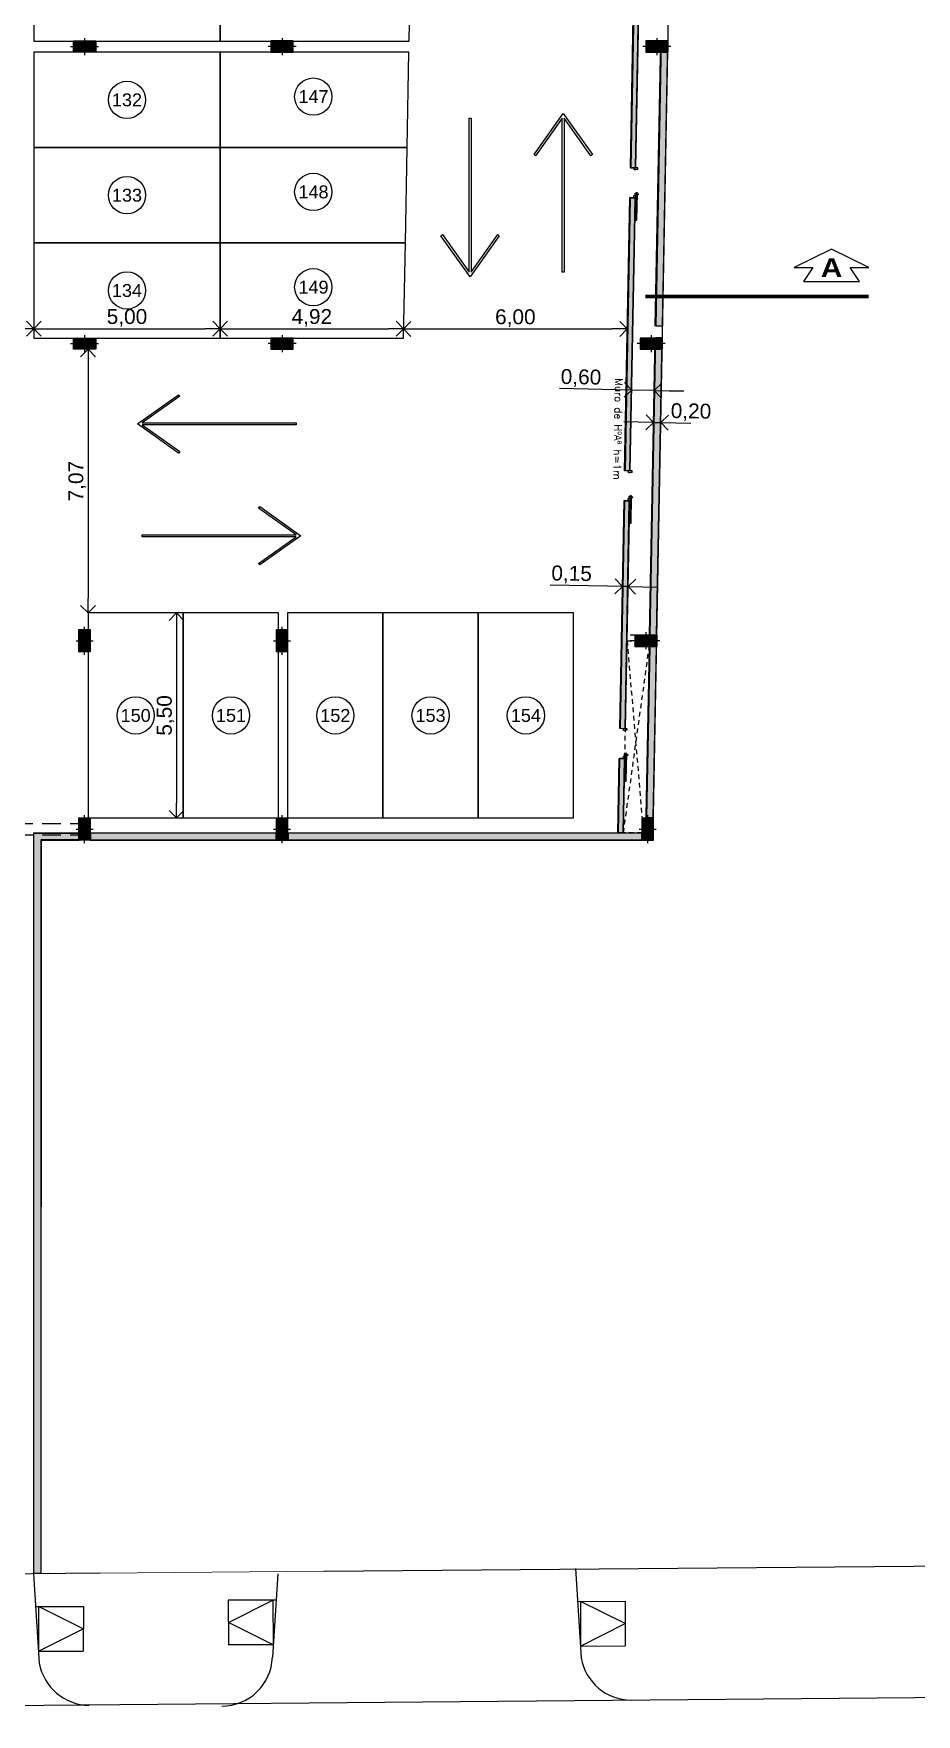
# Model space of a CAD drawing. Extents: x 306 to 2240, y 18 to 779.
# Drawn here: x 1302.8 to 1326.49, y 326.47 to 371.57 of the extents above; entities that cross this region are included whole.
import ezdxf
from ezdxf.enums import TextEntityAlignment as Align

# ---------------------------------------------------------------- set-up
doc = ezdxf.new("R2010")
doc.units = 0
doc.header["$MEASUREMENT"] = 0
doc.header["$PDMODE"] = 3
for name, pattern in [('15', [4, 3, -1]), ('DASHED', [0.75, 0.5, -0.25]), ('HIDDEN2', [0.1875, 0.125, -0.0625])]:
    doc.linetypes.add(name, pattern=pattern)
for name, color, linetype in [('0603', 1, 'Continuous'), ('0604', 7, 'Continuous'), ('1', 1, 'Continuous'), ('1005', 3, '15'), ('Aberturas', 2, 'Continuous'), ('COTAS', 2, 'Continuous'), ('est estructura', 5, 'Continuous'), ('ESTACIONAMIENTO', 1, 'Continuous'), ('Estructura Color', 90, 'Continuous'), ('Estructura Textura', 1, 'Continuous'), ('Linea de Est', 2, 'Continuous'), ('Línea de Corte', 2, 'Continuous'), ('MAMPOSTERIA', 6, 'Continuous'), ('P1-Pisos', 1, 'Continuous'), ('PILARES SUBSUELO', 6, 'Continuous'), ('Piso', 1, 'Continuous'), ('Proyeccion', 1, 'Continuous')]:
    doc.layers.add(name, color=color, linetype=linetype)
doc.styles.add('arial', font='arial.ttf')
doc.styles.add('Arial Black', font='')
doc.styles.get("Standard").update_dxf_attribs({"font": 'arial.ttf'})
doc.styles.add('STYLE1', font='romans.shx')
doc.styles.get('Arial Black').set_extended_font_data('Arial Black')
doc.dimstyles.new('Cota 200', dxfattribs={"dimtxt": 0.4, "dimasz": 0.4, "dimexe": 1.25, "dimexo": 0.625, "dimgap": 0.05, "dimtad": 1, "dimzin": 1, "dimtxsty": 'arial', "dimblk": 'OPEN90', "dimcen": 0, "dimse1": 1, "dimse2": 1, "dimclrd": 1, "dimclrt": 2, "dimadec": 0, "dimazin": 0, "dimtfac": 1, "dimtix": 1, "dimtmove": 0, "dimatfit": 3, "dimldrblk": 'OPEN90', "dimfxl": 1, "dimarcsym": 0})

# ---------------------------------------------------------------- blocks, each defined once
blk = doc.blocks.new('_Open90')
at = {"color": 0, "linetype": 'ByBlock', "lineweight": -2}
for p, q in [((0, 0), (-1, 0)), ((-0.5, 0.5), (0, 0)), ((0, 0), (-0.5, -0.5))]:
    blk.add_line(p, q, dxfattribs=at)
blk = doc.blocks.new('*D200')
at = {"layer": 'COTAS', "color": 1, "linetype": 'Continuous', "lineweight": -2, "transparency": 16777216}
blk.add_line((1302.403, 363.653), (1296.703, 363.653), dxfattribs=at)
at = {"layer": 'Defpoints', "color": 0, "transparency": 16777216}
for p in [(1296.303, 363.653), (1296.303, 363.4), (1302.803, 363.4)]:
    blk.add_point(p, dxfattribs=at)
at = {"layer": 'COTAS', "color": 1, "lineweight": -2, "transparency": 16777216, "xscale": 0.4, "yscale": 0.4, "zscale": 0.4, "rotation": 180}
blk.add_blockref('_Open90', (1296.303, 363.653), dxfattribs=at)
at = {"layer": 'COTAS', "color": 1, "lineweight": -2, "transparency": 16777216, "xscale": 0.4, "yscale": 0.4, "zscale": 0.4}
blk.add_blockref('_Open90', (1302.803, 363.653), dxfattribs=at)
at = {"layer": 'COTAS', "color": 2, "transparency": 16777216, "insert": (1299.553, 363.943), "char_height": 0.4, "attachment_point": 5, "style": 'arial'}
blk.add_mtext('6,50', dxfattribs=at)
blk = doc.blocks.new('*D195')
at = {"layer": 'COTAS', "color": 1, "linetype": 'Continuous', "lineweight": -2, "transparency": 16777216}
blk.add_line((1303.203, 363.653), (1307.403, 363.653), dxfattribs=at)
at = {"layer": 'Defpoints', "color": 0, "transparency": 16777216}
for p in [(1307.803, 363.653), (1302.803, 363.4), (1307.803, 363.4)]:
    blk.add_point(p, dxfattribs=at)
at = {"layer": 'COTAS', "color": 1, "lineweight": -2, "transparency": 16777216, "xscale": 0.4, "yscale": 0.4, "zscale": 0.4, "rotation": 180}
blk.add_blockref('_Open90', (1302.803, 363.653), dxfattribs=at)
at = {"layer": 'COTAS', "color": 1, "lineweight": -2, "transparency": 16777216, "xscale": 0.4, "yscale": 0.4, "zscale": 0.4}
blk.add_blockref('_Open90', (1307.803, 363.653), dxfattribs=at)
at = {"layer": 'COTAS', "color": 2, "transparency": 16777216, "insert": (1305.303, 363.943), "char_height": 0.4, "attachment_point": 5, "style": 'arial'}
blk.add_mtext('5,00', dxfattribs=at)
blk = doc.blocks.new('*D227')
at = {"layer": 'COTAS', "color": 1, "lineweight": -2, "transparency": 16777216}
blk.add_line((1306.631, 355.626), (1306.631, 350.926), dxfattribs=at)
at = {"layer": 'Defpoints', "color": 0, "transparency": 16777216}
for p in [(1306.815, 356.026, 0), (1306.631, 350.526), (1306.815, 350.526, 0)]:
    blk.add_point(p, dxfattribs=at)
at = {"layer": 'COTAS', "color": 1, "lineweight": -2, "transparency": 16777216, "xscale": 0.4, "yscale": 0.4, "zscale": 0.4}
for p, rotation in [((1306.631, 356.026), 90), ((1306.631, 350.526), 270)]:
    blk.add_blockref('_Open90', p, dxfattribs=dict(at, rotation=rotation))
at = {"layer": 'COTAS', "color": 2, "transparency": 16777216, "insert": (1306.341, 353.276), "char_height": 0.4, "attachment_point": 5, "rotation": 90, "style": 'arial'}
blk.add_mtext('5,50', dxfattribs=at)
blk = doc.blocks.new('*D228')
at = {"layer": 'COTAS', "color": 1, "lineweight": -2, "transparency": 16777216}
for p, q in [((1318.201, 356.745), (1316.659, 356.774)), ((1318.751, 356.735), (1318.601, 356.738)), ((1319.151, 356.727), (1319.551, 356.72))]:
    blk.add_line(p, q, dxfattribs=at)
at = {"layer": 'Defpoints', "color": 0, "transparency": 16777216}
for p in [(1318.876, 363.405), (1318.751, 356.735), (1318.592, 356.295, 0)]:
    blk.add_point(p, dxfattribs=at)
at = {"layer": 'COTAS', "color": 1, "lineweight": -2, "transparency": 16777216, "xscale": 0.4, "yscale": 0.4, "zscale": 0.4}
for p, rotation in [((1318.601, 356.738), 358.9236516940146), ((1318.751, 356.735), 178.9236516940146)]:
    blk.add_blockref('_Open90', p, dxfattribs=dict(at, rotation=rotation))
at = {"layer": 'COTAS', "color": 2, "transparency": 16777216, "insert": (1317.235, 357.054), "char_height": 0.4, "attachment_point": 5, "rotation": 358.9237, "style": 'arial'}
blk.add_mtext('0,15', dxfattribs=at)
blk = doc.blocks.new('*D229')
at = {"layer": 'COTAS', "color": 1, "lineweight": -2, "transparency": 16777216}
blk.add_line((1304.258, 362.7), (1304.258, 356.426), dxfattribs=at)
at = {"layer": 'Defpoints', "color": 0, "transparency": 16777216}
for p in [(1304.465, 363.1, 0), (1304.258, 356.026), (1304.465, 356.026, 0)]:
    blk.add_point(p, dxfattribs=at)
at = {"layer": 'COTAS', "color": 1, "lineweight": -2, "transparency": 16777216, "xscale": 0.4, "yscale": 0.4, "zscale": 0.4}
for p, rotation in [((1304.258, 363.1), 90), ((1304.258, 356.026), 270)]:
    blk.add_blockref('_Open90', p, dxfattribs=dict(at, rotation=rotation))
at = {"layer": 'COTAS', "color": 2, "transparency": 16777216, "insert": (1303.968, 359.563), "char_height": 0.4, "attachment_point": 5, "rotation": 90, "style": 'arial'}
blk.add_mtext('7,07', dxfattribs=at)
blk = doc.blocks.new('*D188')
at = {"layer": 'COTAS', "color": 1, "linetype": 'Continuous', "lineweight": -2, "transparency": 16777216}
blk.add_line((1313.125, 363.646), (1318.326, 363.646), dxfattribs=at)
at = {"layer": 'Defpoints', "color": 0, "transparency": 16777216}
for p in [(1318.726, 363.646), (1312.725, 363.4), (1318.726, 363.4)]:
    blk.add_point(p, dxfattribs=at)
at = {"layer": 'COTAS', "color": 1, "lineweight": -2, "transparency": 16777216, "xscale": 0.4, "yscale": 0.4, "zscale": 0.4, "rotation": 180}
blk.add_blockref('_Open90', (1312.725, 363.646), dxfattribs=at)
at = {"layer": 'COTAS', "color": 1, "lineweight": -2, "transparency": 16777216, "xscale": 0.4, "yscale": 0.4, "zscale": 0.4}
blk.add_blockref('_Open90', (1318.726, 363.646), dxfattribs=at)
at = {"layer": 'COTAS', "color": 2, "transparency": 16777216, "insert": (1315.725, 363.936), "char_height": 0.4, "attachment_point": 5, "style": 'arial'}
blk.add_mtext('6,00', dxfattribs=at)
blk = doc.blocks.new('*D231')
at = {"layer": 'COTAS', "color": 1, "linetype": 'Continuous', "lineweight": -2, "transparency": 16777216}
blk.add_line((1308.203, 363.653), (1312.325, 363.653), dxfattribs=at)
at = {"layer": 'Defpoints', "color": 0, "transparency": 16777216}
for p in [(1312.725, 363.653), (1307.803, 363.4), (1312.725, 363.4)]:
    blk.add_point(p, dxfattribs=at)
at = {"layer": 'COTAS', "color": 1, "lineweight": -2, "transparency": 16777216, "xscale": 0.4, "yscale": 0.4, "zscale": 0.4, "rotation": 180}
blk.add_blockref('_Open90', (1307.803, 363.653), dxfattribs=at)
at = {"layer": 'COTAS', "color": 1, "lineweight": -2, "transparency": 16777216, "xscale": 0.4, "yscale": 0.4, "zscale": 0.4}
blk.add_blockref('_Open90', (1312.725, 363.653), dxfattribs=at)
at = {"layer": 'COTAS', "color": 2, "transparency": 16777216, "insert": (1310.264, 363.943), "char_height": 0.4, "attachment_point": 5, "style": 'arial'}
blk.add_mtext('4,92', dxfattribs=at)
blk = doc.blocks.new('*D232')
at = {"layer": 'COTAS', "color": 1, "linetype": 'Continuous', "lineweight": -2, "transparency": 16777216}
for p, q in [((1318.45, 362.016), (1316.912, 362.045)), ((1319.45, 361.997), (1318.85, 362.008)), ((1319.85, 361.99), (1320.25, 361.982))]:
    blk.add_line(p, q, dxfattribs=at)
at = {"layer": 'Defpoints', "color": 0, "transparency": 16777216}
for p in [(1318.876, 363.405), (1319.476, 363.393, 0), (1319.45, 361.997)]:
    blk.add_point(p, dxfattribs=at)
at = {"layer": 'COTAS', "color": 1, "lineweight": -2, "transparency": 16777216, "xscale": 0.4, "yscale": 0.4, "zscale": 0.4}
for p, rotation in [((1318.85, 362.008), 358.9236431371184), ((1319.45, 361.997), 178.9236431371183)]:
    blk.add_blockref('_Open90', p, dxfattribs=dict(at, rotation=rotation))
at = {"layer": 'COTAS', "color": 2, "transparency": 16777216, "insert": (1317.487, 362.325), "char_height": 0.4, "attachment_point": 5, "rotation": 358.9236, "style": 'arial'}
blk.add_mtext('0,60', dxfattribs=at)
blk = doc.blocks.new('*D233')
at = {"layer": 'COTAS', "color": 1, "linetype": 'Continuous', "lineweight": -2, "transparency": 16777216}
for p, q in [((1319.034, 361.146), (1318.634, 361.153)), ((1319.434, 361.138), (1319.634, 361.134)), ((1320.033, 361.127), (1320.433, 361.119))]:
    blk.add_line(p, q, dxfattribs=at)
at = {"layer": 'Defpoints', "color": 0, "transparency": 16777216}
for p in [(1319.476, 363.393, 0), (1319.65, 362.004, 0), (1319.634, 361.134)]:
    blk.add_point(p, dxfattribs=at)
at = {"layer": 'COTAS', "color": 1, "lineweight": -2, "transparency": 16777216, "xscale": 0.4, "yscale": 0.4, "zscale": 0.4}
for p, rotation in [((1319.434, 361.138), 358.923643137116), ((1319.634, 361.134), 178.9236431371159)]:
    blk.add_blockref('_Open90', p, dxfattribs=dict(at, rotation=rotation))
at = {"layer": 'COTAS', "color": 2, "transparency": 16777216, "insert": (1320.439, 361.41), "char_height": 0.4, "attachment_point": 5, "rotation": 358.9236, "style": 'arial'}
blk.add_mtext('0,20', dxfattribs=at)
blk = doc.blocks.new('Pilar 30x60')
at = {"layer": 'Estructura Color'}
h = blk.add_hatch(color=256, dxfattribs=at)
h.dxf.hatch_style = 1
h.paths.add_polyline_path([(-0.59, -0.14), (-0.59, 0.14), (-0.01, 0.14), (-0.01, -0.14)])
at = {"layer": 'Estructura Textura'}
h = blk.add_hatch(dxfattribs=at)
h.set_pattern_fill('_USER', color=256, scale=0.025, angle=45, pattern_type=0)
h.set_pattern_definition([(45, (0, 0), (-0.0176777, 0.0176777), [])])
h.paths.add_polyline_path([(-0.6, -0.15), (-0.6, 0.15), (0, 0.15), (0, -0.15)])
at = {"layer": 'Estructura Color'}
blk.add_lwpolyline([(-0.59, -0.14), (-0.59, 0.14), (-0.01, 0.14), (-0.01, -0.14)], close=True, dxfattribs=at)
at = {"layer": 'PILARES SUBSUELO', "color": 1}
for p, q in [((-0.677, 0), (0.077, 0)), ((-0.3, 0.227), (-0.3, -0.227))]:
    blk.add_line(p, q, dxfattribs=at)
at = {"layer": 'PILARES SUBSUELO'}
blk.add_lwpolyline([(-0.6, -0.15), (-0.6, 0.15), (0, 0.15), (0, -0.15)], close=True, dxfattribs=at)
blk = doc.blocks.new('Var Linea Corte D')
at = {"layer": 'Línea de Corte'}
blk.add_lwpolyline([(2.875, 0.199), (2.75, 0.386), (3, 0.386), (2.5, 0.636), (2, 0.386), (2.25, 0.386), (2.125, 0.199)], close=True, dxfattribs=at)
at = {"layer": 'Línea de Corte', "linetype": 'ByBlock', "const_width": 0.05}
blk.add_lwpolyline([(3, 0), (0, 0)], dxfattribs=at)
at = {"layer": 'Línea de Corte', "color": 0, "style": 'Arial Black'}
blk.add_attdef('A', text='', height=0.25, dxfattribs=at).set_placement((2.5, 0.386), align=Align.MIDDLE)
blk = doc.blocks.new('PtC05x070 L')
for p, q in [((0.05, 0.05), (0, 0.05)), ((0.05, 0), (0, 0)), ((0.05, 0), (0.05, 0.05)), ((0.75, 0), (0.75, 0.05)), ((0.75, 0.05), (0.8, 0.05)), ((0.135, -0.005), (-0.605, -0.005)), ((-0.605, -0.005), (-0.605, -0.05)), ((-0.605, -0.05), (0.135, -0.05)), ((0.135, -0.05), (0.135, -0.005)), ((0.76, 0), (0.75, 0)), ((0.76, -0.05), (0.76, 0)), ((0.76, -0.05), (0.8, -0.05)), ((0.8, -0.05), (0.8, 0))]:
    blk.add_line(p, q)
at = {"color": 1}
for p, q in [((0.05, -0.005), (0.05, 0)), ((0.092, 0), (0.092, 0.025)), ((0.102, 0), (0.102, 0.025)), ((0.083, 0), (0.083, -0.005)), ((0.108, 0), (0.083, 0)), ((0.083, -0.055), (0.083, -0.05)), ((0.108, -0.055), (0.083, -0.055)), ((0.092, -0.055), (0.092, -0.08)), ((0.102, -0.055), (0.102, -0.08)), ((0.108, -0.005), (0.108, 0)), ((0.108, -0.05), (0.108, -0.055))]:
    blk.add_line(p, q, dxfattribs=at)
for centre, start, end in [((0.097, 0.025), 0, 180), ((0.097, -0.08), 180, 0)]:
    blk.add_arc(centre, 0.005, start, end, dxfattribs=at)

msp = doc.modelspace()

# ---------------------------------------------------------------- hatches: boundary and pattern name
at = {"layer": 'Estructura Color'}
h = msp.add_hatch(color=256, dxfattribs=at)
h.dxf.hatch_style = 1
h.paths.add_polyline_path([(1319.086, 375.129), (1318.956, 375.131), (1318.822, 367.979), (1318.952, 367.978)])
h = msp.add_hatch(color=256, dxfattribs=at)
h.dxf.hatch_style = 1
h.paths.add_polyline_path([(1319.816, 371.382), (1319.636, 371.378), (1319.492, 363.726), (1319.672, 363.73)])
h = msp.add_hatch(color=256, dxfattribs=at)
h.dxf.hatch_style = 1
h.paths.add_polyline_path([(1318.669, 359.849), (1318.799, 359.847), (1318.937, 367.158), (1318.807, 367.16)])
h = msp.add_hatch(color=256, dxfattribs=at)
h.dxf.hatch_style = 1
h.paths.add_polyline_path([(1319.666, 363.41), (1319.486, 363.406), (1319.336, 355.436), (1319.517, 355.44)])
h = msp.add_hatch(color=256, dxfattribs=at)
h.dxf.hatch_style = 1
h.paths.add_polyline_path([(1318.784, 359.027), (1318.654, 359.029), (1318.539, 352.933), (1318.669, 352.93)])
h = msp.add_hatch(color=256, dxfattribs=at)
h.dxf.hatch_style = 1
h.paths.add_polyline_path([(1319.424, 350.534), (1319.511, 355.12), (1319.33, 355.12), (1319.244, 350.534)])
h = msp.add_hatch(color=256, dxfattribs=at)
h.dxf.hatch_style = 1
h.paths.add_polyline_path([(1318.654, 352.111), (1318.524, 352.112), (1318.487, 350.136), (1318.617, 350.136)])
h = msp.add_hatch(color=256, dxfattribs=at)
h.dxf.hatch_style = 1
h.paths.add_polyline_path([(1302.807, 350.116), (1304.005, 350.116), (1304.005, 349.936), (1302.989, 349.936), (1302.987, 330.258), (1302.804, 330.257)])
h = msp.add_hatch(color=256, dxfattribs=at)
h.dxf.hatch_style = 1
h.paths.add_polyline_path([(1309.305, 350.116), (1304.325, 350.116), (1304.325, 349.936), (1309.305, 349.936)])
h = msp.add_hatch(color=256, dxfattribs=at)
h.dxf.hatch_style = 1
h.paths.add_polyline_path([(1319.117, 350.116), (1309.625, 350.116), (1309.625, 349.936), (1319.117, 349.936)])

# ---------------------------------------------------------------- linework, layer by layer
at = {"layer": '0603', "linetype": 'Continuous'}
for p, q in [((1304.571, 330.262), (1296.297, 330.19, 0)), ((1302.797, 330.248, 0), (1302.948, 327.851, 0)), ((1309.351, 330.248, 0), (1309.204, 328.009, 0)), ((1310.596, 330.314), (1333.982, 330.516)), ((1317.34, 330.386, 0), (1317.491, 327.989, 0)), ((1380.6, 327.382), (1303.079, 326.712)), ((1303.079, 326.712), (1275.444, 326.473))]:
    msp.add_line(p, q, dxfattribs=at)
for centre, radius, start, end in [((1307.85, 328.052, 0), 1.355, 269.8246, 358.1617), ((1318.847, 328.233, 0), 1.378, 190.2115, 269.4229), ((1304.304, 328.095, 0), 1.378, 190.2115, 269.4229)]:
    msp.add_arc(centre, radius, start, end, dxfattribs=at)
at = {"layer": '1005', "color": 2, "linetype": 'DASHED'}
for p, q in [((1295.525, 350.376, 0), (1304.015, 350.376)), ((1295.525, 350.076, 0), (1304.015, 350.076))]:
    msp.add_line(p, q, dxfattribs=at)
at = {"layer": 'est estructura'}
for p, q in [((1319.427, 350.126, 0), (1320.558, 410.352, 0)), ((1318.812, 367.97, 0), (1318.947, 375.142)), ((1318.962, 367.967, 0), (1319.096, 375.139)), ((1319.482, 363.72, 0), (1319.626, 371.392, 0)), ((1318.812, 367.97, 0), (1318.962, 367.967, 0)), ((1318.659, 359.839), (1318.797, 367.17, 0)), ((1318.947, 367.167, 0), (1318.797, 367.17, 0)), ((1318.809, 359.836), (1318.947, 367.167, 0)), ((1319.326, 355.43, 0), (1319.476, 363.42, 0)), ((1318.809, 359.836, 0), (1318.659, 359.839, 0)), ((1318.529, 352.923, 0), (1318.644, 359.039)), ((1318.794, 359.037, 0), (1318.644, 359.039, 0)), ((1318.679, 352.92, 0), (1318.794, 359.037)), ((1319.227, 350.129, 0), (1319.321, 355.13, 0)), ((1318.679, 352.92, 0), (1318.529, 352.923, 0)), ((1318.477, 350.126), (1318.514, 352.123, 0)), ((1318.664, 352.12, 0), (1318.514, 352.123, 0)), ((1318.627, 350.126), (1318.664, 352.12, 0)), ((1302.797, 350.125, 0), (1302.794, 330.246, 0)), ((1302.797, 350.126), (1304.015, 350.126)), ((1304.315, 350.126, 0), (1319.427, 350.126, 0)), ((1302.997, 349.926), (1302.994, 330.246)), ((1302.997, 349.926), (1304.015, 349.926)), ((1304.315, 349.926, 0), (1319.427, 349.926, 0)), ((1303.194, 330.25, 0), (1302.794, 330.246, 0))]:
    msp.add_line(p, q, dxfattribs=at)
at = {"layer": 'ESTACIONAMIENTO'}
for points in [[(1307.803, 371.372), (1307.803, 373.929), (1302.803, 373.929), (1302.803, 371.372)], [(1312.875, 371.372), (1312.923, 373.929), (1307.803, 373.929), (1307.803, 371.372)], [(1307.803, 368.515), (1307.803, 371.072), (1302.803, 371.072), (1302.803, 368.515)], [(1312.821, 368.515), (1312.869, 371.072), (1307.803, 371.072), (1307.803, 368.515)], [(1307.803, 365.957), (1307.803, 368.515), (1302.803, 368.515), (1302.803, 365.957)], [(1312.773, 365.957), (1312.821, 368.515), (1307.803, 368.515), (1307.803, 365.957)], [(1307.803, 363.4), (1307.803, 365.957), (1302.803, 365.957), (1302.803, 363.4)], [(1312.725, 363.4), (1312.773, 365.957), (1307.803, 365.957), (1307.803, 363.4)]]:
    msp.add_lwpolyline(points, close=True, dxfattribs=at)
at = {"layer": 'ESTACIONAMIENTO', "elevation": 0}
for points in [[(1306.815, 350.526), (1306.815, 356.026), (1304.258, 356.026), (1304.258, 350.526)], [(1306.815, 350.526), (1309.373, 350.526), (1309.373, 356.026), (1306.815, 356.026)], [(1309.615, 350.526), (1312.173, 350.526), (1312.173, 356.026), (1309.615, 356.026)], [(1312.173, 350.526), (1314.73, 350.526), (1314.73, 356.026), (1312.173, 356.026)], [(1314.73, 350.526), (1317.287, 350.526), (1317.287, 356.026), (1314.73, 356.026)]]:
    msp.add_lwpolyline(points, close=True, dxfattribs=at)
at = {"layer": 'Estructura Color'}
for points in [[(1318.956, 375.131), (1318.822, 367.979), (1318.952, 367.978), (1319.086, 375.129)], [(1319.816, 371.382), (1319.636, 371.378), (1319.492, 363.726), (1319.672, 363.73)], [(1318.799, 359.847), (1318.937, 367.158), (1318.807, 367.16), (1318.669, 359.849)], [(1319.666, 363.41), (1319.486, 363.406), (1319.336, 355.436), (1319.517, 355.44)], [(1318.654, 359.029), (1318.539, 352.933), (1318.669, 352.93), (1318.784, 359.027)], [(1319.424, 350.534), (1319.511, 355.12), (1319.33, 355.12), (1319.244, 350.534)], [(1318.654, 352.111), (1318.524, 352.112), (1318.487, 350.136), (1318.617, 350.136)], [(1302.807, 350.116), (1304.005, 350.116), (1304.005, 349.936), (1302.989, 349.936), (1302.987, 330.258), (1302.804, 330.257)], [(1309.305, 350.116), (1304.325, 350.116), (1304.325, 349.936), (1309.305, 349.936)], [(1319.117, 350.116), (1309.625, 350.116), (1309.625, 349.936), (1319.117, 349.936)]]:
    msp.add_lwpolyline(points, close=True, dxfattribs=at)
at = {"layer": 'Linea de Est', "color": 1}
for centre in [(1305.303, 369.793), (1310.303, 369.881), (1310.303, 369.881), (1305.303, 367.236), (1310.303, 367.324), (1310.303, 367.324), (1305.303, 364.679), (1310.303, 364.767), (1310.303, 364.767), (1305.537, 353.276, 0), (1308.094, 353.276, 0), (1310.894, 353.276, 0), (1313.451, 353.276, 0), (1316.008, 353.276, 0)]:
    msp.add_circle(centre, 0.5, dxfattribs=at)
at = {"layer": 'MAMPOSTERIA', "color": 253, "lineweight": 0}
msp.add_line((1310.584, 330.32), (1304.585, 330.262), dxfattribs=at)
at = {"layer": 'P1-Pisos'}
for p, q in [((1302.932, 329.365, 0), (1302.928, 328.165, 0)), ((1304.13, 328.77, 0), (1302.932, 329.365, 0)), ((1308.023, 328.94, 0), (1309.221, 329.535, 0)), ((1309.221, 329.535, 0), (1309.225, 328.335, 0)), ((1317.475, 329.503, 0), (1317.471, 328.303, 0)), ((1318.673, 328.908, 0), (1317.475, 329.503, 0)), ((1302.928, 328.165, 0), (1304.13, 328.77, 0)), ((1309.225, 328.335, 0), (1308.023, 328.94, 0)), ((1317.471, 328.303, 0), (1318.673, 328.908, 0))]:
    msp.add_line(p, q, dxfattribs=at)
at = {"layer": 'Piso', "elevation": 0}
for points in [[(1316.268, 368.295), (1316.227, 368.324), (1317.011, 369.426), (1317.794, 368.324), (1317.754, 368.295), (1317.036, 369.305), (1317.036, 365.167), (1316.986, 365.167), (1316.986, 369.305), (1316.268, 368.295)], [(1315.254, 366.177), (1315.294, 366.148), (1314.511, 365.045), (1313.727, 366.148), (1313.768, 366.177), (1314.486, 365.167), (1314.486, 369.305), (1314.536, 369.305), (1314.536, 365.167), (1315.254, 366.177)], [(1306.719, 360.355), (1306.69, 360.314), (1305.587, 361.098), (1306.69, 361.881), (1306.719, 361.841), (1305.709, 361.123), (1309.847, 361.123), (1309.847, 361.073), (1305.709, 361.073), (1306.719, 360.355)], [(1308.836, 358.841), (1308.865, 358.881), (1309.968, 358.098), (1308.865, 357.314), (1308.836, 357.355), (1309.847, 358.073), (1305.709, 358.073), (1305.709, 358.123), (1309.847, 358.123), (1308.836, 358.841)]]:
    msp.add_lwpolyline(points, dxfattribs=at)
at = {"layer": 'Proyeccion', "linetype": 'HIDDEN2'}
for p, q in [((1318.929, 355.43, 0), (1318.726, 355.43, 0)), ((1318.627, 350.126, 0), (1319.321, 355.13, 0)), ((1318.723, 355.28, 0), (1319.127, 350.524, 0)), ((1318.929, 355.28, 0), (1318.723, 355.28, 0))]:
    msp.add_line(p, q, dxfattribs=at)
at = {"layer": 'Proyeccion', "color": 2}
for p, q in [((1302.852, 329.367, 0), (1304.132, 329.37, 0)), ((1304.132, 329.37, 0), (1304.128, 328.17, 0)), ((1308.021, 329.54, 0), (1308.025, 328.34, 0)), ((1309.304, 329.537, 0), (1308.021, 329.54, 0)), ((1317.395, 329.505, 0), (1318.675, 329.508, 0)), ((1318.675, 329.508, 0), (1318.671, 328.308, 0)), ((1309.225, 328.335, 0), (1308.025, 328.34, 0)), ((1302.928, 328.165, 0), (1304.128, 328.17, 0)), ((1317.471, 328.303, 0), (1318.671, 328.308, 0))]:
    msp.add_line(p, q, dxfattribs=at)
at = {"layer": 'Proyeccion', "linetype": 'HIDDEN2', "elevation": 0}
msp.add_lwpolyline([(1319.234, 350.524), (1319.127, 350.524), (1319.127, 350.126), (1318.627, 350.126), (1318.723, 355.28), (1318.929, 355.28), (1318.929, 355.13), (1319.321, 355.13)], close=True, dxfattribs=at)

# ---------------------------------------------------------------- block references
at = {"layer": 'Aberturas', "color": 1}
for p, rotation in [((1318.947, 367.167, 0), 88.92364257033327), ((1318.794, 359.037, 0), 88.92367200532524), ((1318.664, 352.12, 0), 88.9236425703332)]:
    msp.add_blockref('PtC05x070 L', p, dxfattribs=dict(at, rotation=rotation))
at = {"layer": 'Línea de Corte', "color": 7}
ref = msp.add_blockref('Var Linea Corte D', (1319.211, 364.519, 0), dxfattribs=dict(at, xscale=2, yscale=2, zscale=2))
ref.add_attrib('A', 'A', dxfattribs={"layer": '0', "color": 0, "height": 0.5, "style": 'Arial Black'}).set_placement((1324.211, 365.292, 0), align=Align.MIDDLE)
at = {"layer": 'PILARES SUBSUELO'}
for p in [(1304.465, 371.223), (1304.465, 363.252)]:
    msp.add_blockref('Pilar 30x60', p, dxfattribs=at)
at = {"layer": 'PILARES SUBSUELO', "extrusion": (0, 0, -1), "zscale": -1}
for p in [(-1309.165, 371.223), (-1319.223, 371.223), (-1309.165, 363.252), (-1319.073, 363.252)]:
    msp.add_blockref('Pilar 30x60', p, dxfattribs=at)
at = {"layer": 'PILARES SUBSUELO', "rotation": 90}
for p in [(1304.165, 355.58, 0), (1309.465, 355.58, 0), (1304.165, 350.526, 0), (1309.465, 350.526, 0), (1319.277, 350.524, 0)]:
    msp.add_blockref('Pilar 30x60', p, dxfattribs=at)
at = {"layer": 'Proyeccion', "linetype": 'HIDDEN2', "extrusion": (0, 0, -1), "zscale": -1}
msp.add_blockref('Pilar 30x60', (-1318.929, 355.28, 0), dxfattribs=at)

# ---------------------------------------------------------------- texts
at = {"layer": '0604'}
for s, p in [('132', (1305.303, 369.793)), ('147', (1310.308, 369.881)), ('133', (1305.303, 367.236)), ('148', (1310.308, 367.324)), ('134', (1305.303, 364.679)), ('149', (1310.308, 364.767)), ('150', (1305.537, 353.276)), ('151', (1308.094, 353.276)), ('152', (1310.894, 353.276)), ('153', (1313.451, 353.276)), ('154', (1316.008, 353.276))]:
    msp.add_text(s, height=0.3462, dxfattribs=at).set_placement(p, align=Align.MIDDLE_CENTER)
at = {"layer": '1', "insert": (1318.606, 362.32), "char_height": 0.2, "attachment_point": 1, "rotation": 268.9236, "style": 'STYLE1'}
msp.add_mtext_dynamic_manual_height_columns('Muro de HºAª h=1m', width=4.31038, gutter_width=1, heights=[0], dxfattribs=at)

# ---------------------------------------------------------------- dimensions: what is measured, and where the dimension line sits
at = {"layer": 'COTAS'}
for base, p1, p2, picture, middle in [((1296.303, 363.653), (1302.803, 363.4), (1296.303, 363.4), '*D200', (1299.553, 363.943)), ((1307.803, 363.653), (1302.803, 363.4), (1307.803, 363.4), '*D195', (1305.303, 363.943)), ((1312.725, 363.653), (1307.803, 363.4), (1312.725, 363.4), '*D231', (1310.264, 363.943)), ((1318.726, 363.646), (1312.725, 363.4), (1318.726, 363.4), '*D188', (1315.725, 363.936))]:
    dim = msp.add_linear_dim(base=base, p1=p1, p2=p2, dimstyle='Cota 200', override={"dimfxl": 0.05, "dimfxlon": 1}, dxfattribs=at)
    dim.commit()
    dim.dimension.update_dxf_attribs({"geometry": picture, "text_midpoint": middle})
for base, p1, p2, picture, middle in [((1304.258, 356.026), (1304.465, 363.1, 0), (1304.465, 356.026, 0), '*D229', (1303.968, 359.563)), ((1306.631, 350.526), (1306.815, 356.026, 0), (1306.815, 350.526, 0), '*D227', (1306.341, 353.276))]:
    dim = msp.add_linear_dim(base=base, p1=p1, p2=p2, angle=90, dimstyle='Cota 200', dxfattribs=at)
    dim.commit()
    dim.dimension.update_dxf_attribs({"geometry": picture, "text_midpoint": middle})
dim = msp.add_linear_dim(base=(1318.751, 356.735), p1=(1318.592, 356.295, 0), p2=(1318.876, 363.405), angle=178.9237, dimstyle='Cota 200', dxfattribs=at)
dim.commit()
dim.dimension.update_dxf_attribs({"geometry": '*D228', "text_midpoint": (1317.23, 356.763), "dimtype": 160})
for base, p1, p2, angle, override, picture, middle, dimtype in [((1319.45, 361.997), (1318.876, 363.405), (1319.476, 363.393, 0), 358.9236, {"dimfxl": 0.05, "dimfxlon": 1}, '*D232', (1317.481, 362.034), 161), ((1319.634, 361.134), (1319.476, 363.393, 0), (1319.65, 362.004, 0), 178.9236, {"dimtmove": 1, "dimfxl": 0.05, "dimfxlon": 1}, '*D233', (1320.433, 361.119), 160)]:
    dim = msp.add_linear_dim(base=base, p1=p1, p2=p2, angle=angle, dimstyle='Cota 200', override=override, dxfattribs=at)
    dim.commit()
    dim.dimension.update_dxf_attribs({"geometry": picture, "text_midpoint": middle, "dimtype": dimtype})

doc.saveas('drawing.dxf')
